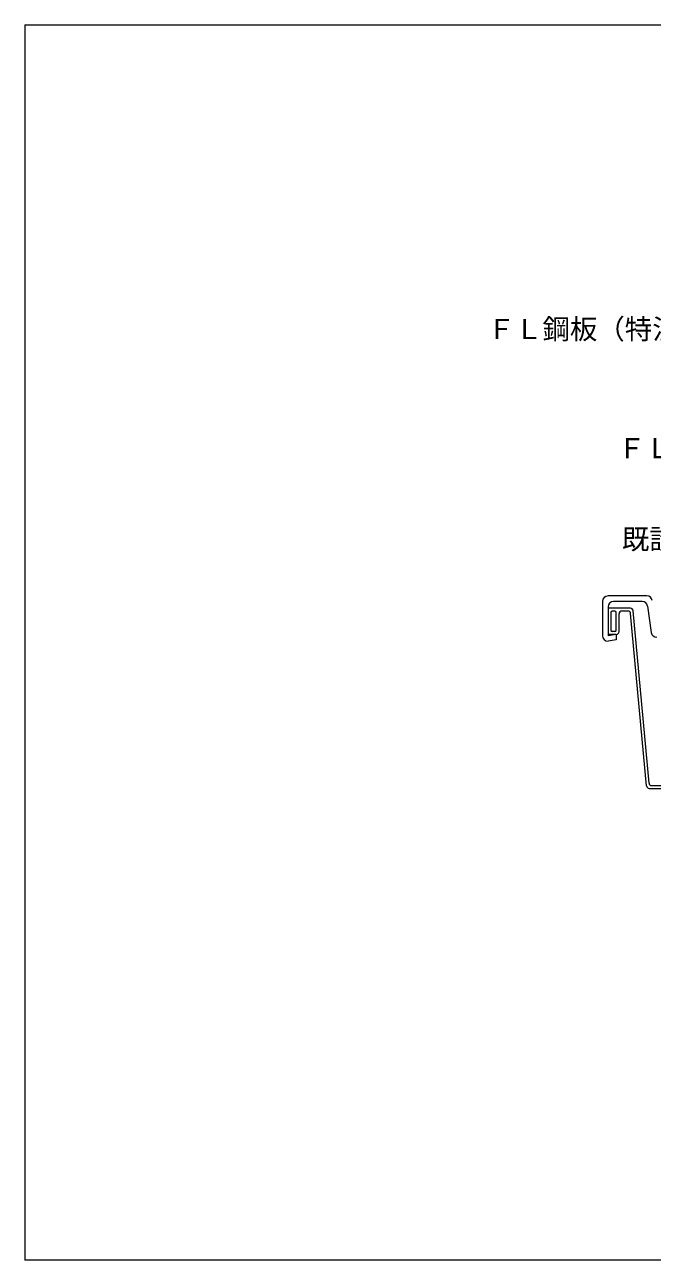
# Model space of a CAD drawing. Units: millimetres, scale not verified. Extents: x -675 to 675, y -471 to 460.
# Drawn here: x -675 to -218, y -440 to 460 of the extents above; entities that cross this region are included whole.
import ezdxf
from ezdxf.enums import TextEntityAlignment as Align

# ---------------------------------------------------------------- set-up
doc = ezdxf.new("R2010")
doc.units = ezdxf.units.MM
doc.header["$LTSCALE"] = 5
for name, color, linetype, lineweight in [('1-0_芯・寸法線', 7, 'Continuous', 9), ('1-7_設備', 8, 'Continuous', 18), ('F-F', 7, 'Continuous', 9)]:
    doc.layers.add(name, color=color, linetype=linetype, lineweight=lineweight)
doc.styles.add('ＭＳ ゴシック', font='')
doc.styles.get('ＭＳ ゴシック').set_extended_font_data('MS Gothic')

msp = doc.modelspace()

# ---------------------------------------------------------------- linework, layer by layer
at = {"layer": '1-7_設備'}
for p, q in [((-254.085, 39.932), (-254.085, 14.932)), ((-221.816, 43.932), (-250.085, 43.932)), ((-225.291, 39.932), (-246.085, 39.932)), ((-221.331, 36.491), (-218.61, 17.215)), ((-250.085, 35.932), (-250.085, 14.932)), ((-233.784, 34.932), (-250.085, 34.932)), ((-248.085, 31.932), (-248.085, 18.932)), ((-245.085, 32.932), (-247.085, 32.932)), ((-244.085, 18.932), (-244.085, 31.932)), ((-242.085, 17.932), (-242.085, 30.932)), ((-235.608, 32.932), (-240.085, 32.932)), ((-222.068, -94.409), (-233.617, 31.116)), ((-220.244, -92.409), (-231.792, 33.116)), ((-244.085, 15.932), (-250.085, 14.932)), ((-244.085, 15.932), (-250.085, 15.932)), ((-244.085, 11.932), (-250.085, 10.932)), ((-245.085, 17.932), (-247.085, 17.932)), ((-244.085, 15.932), (-244.085, 11.932)), ((-220.076, -96.226), (-82.093, -96.226)), ((-218.252, -94.226), (-83.918, -94.226))]:
    msp.add_line(p, q, dxfattribs=at)
for centre, radius, start, end in [((-250.085, 39.932), 4, 90, 180), ((-246.085, 35.932), 4, 90, 180), ((-225.291, 35.932), 4, 8.033, 90), ((-221.816, 39.932), 4, 8.033, 90), ((-247.085, 31.932), 1, 90, 180), ((-245.085, 31.932), 1, 0, 90), ((-240.085, 30.932), 2, 90, 180), ((-235.608, 30.932), 2, 5.257, 90), ((-233.784, 32.932), 2, 5.257, 90), ((-247.085, 18.932), 1, 180, 270), ((-245.085, 18.932), 1, 270, 0), ((-250.085, 14.932), 4, 180, 270), ((-244.085, 17.932), 2, 270, 0), ((-214.649, 17.774), 4, 188.033, 270), ((-220.076, -94.226), 2, 185.257, 270), ((-218.252, -92.226), 2, 185.257, 270)]:
    msp.add_arc(centre, radius, start, end, dxfattribs=at)
at = {"layer": 'F-F'}
msp.add_line((-675, 460), (-675, -440), dxfattribs=at)
msp.add_lwpolyline([(-675, 460), (675, 460), (675, -440), (-675, -440)], dxfattribs=at)

# ---------------------------------------------------------------- texts
at = {"layer": '1-0_芯・寸法線', "style": 'ＭＳ ゴシック'}
for s, p in [('ＦＬ鋼板（特注品）', (-337.851, 226.56)), ('ＦＬシール', (-242.879, 139.758)), ('既設軒樋', (-239.996, 73.531))]:
    msp.add_text(s, height=14.66, dxfattribs=at).set_placement(p, align=Align.BOTTOM_LEFT)

doc.saveas('drawing.dxf')
